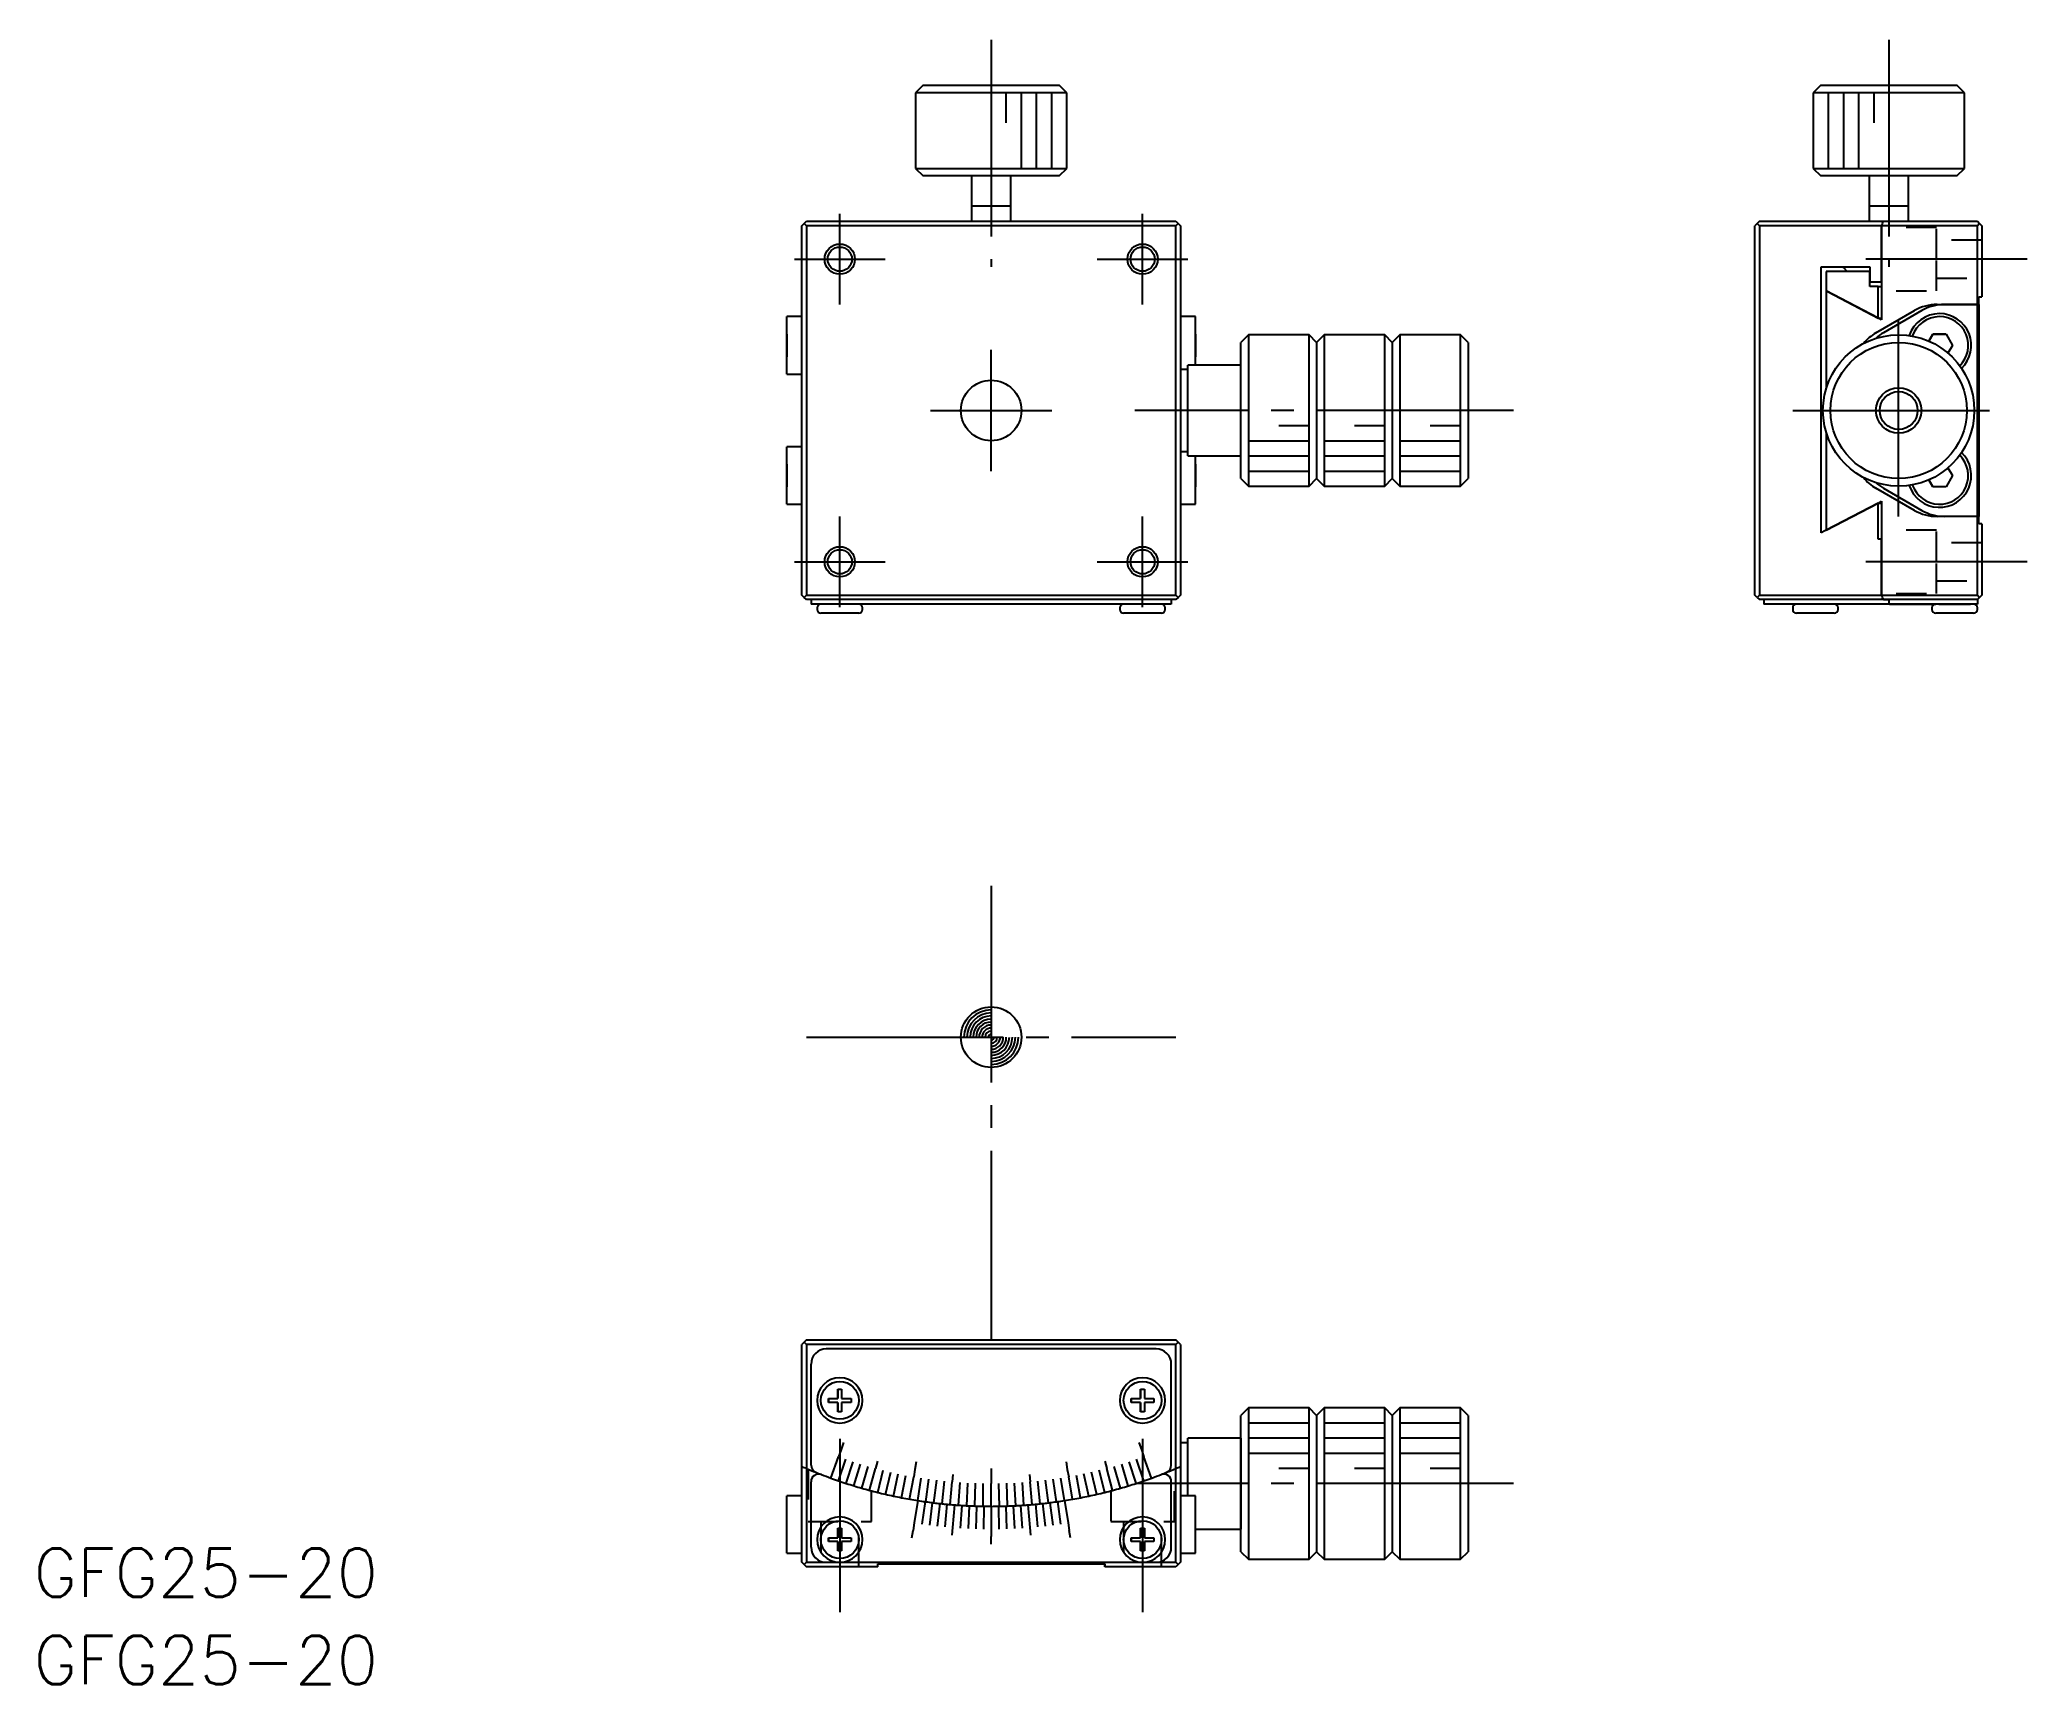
# Model space of a CAD drawing. Extents: x -96 to 36, y 127 to 236.
import ezdxf

# ---------------------------------------------------------------- set-up
doc = ezdxf.new("R2010")
doc.units = 0
doc.linetypes.add('CENTER', pattern=[17.5, 13, -1.5, 1.5, -1.5])
doc.linetypes.add('DASHED', pattern=[3.5, 2, -1.5])
doc.layers.get('0').update_dxf_attribs({"linetype": 'CONTINUOUS'})
doc.layers.add('CENTER', color=1, linetype='CENTER')
doc.styles.get("Standard").update_dxf_attribs({"font": 'txt.shx', "bigfont": '@extfont2.shx'})

msp = doc.modelspace()

# ---------------------------------------------------------------- linework, layer by layer
at = {"color": 7, "linetype": 'CONTINUOUS'}
for p, q in [((-37.3, 232.69), (-37.8, 232.19)), ((-37.3, 232.69), (-28.3, 232.69)), ((-27.8, 232.19), (-28.3, 232.69)), ((22, 232.69), (21.5, 232.19)), ((22, 232.69), (31, 232.69)), ((31.5, 232.19), (31, 232.69)), ((-27.8, 232.19), (-37.8, 232.19)), ((-37.8, 232.19), (-37.8, 227.19)), ((-27.8, 227.19), (-27.8, 232.19)), ((31.5, 232.19), (21.5, 232.19)), ((21.5, 232.19), (21.5, 227.19)), ((31.5, 227.19), (31.5, 232.19)), ((-37.8, 227.19), (-32.8, 227.19)), ((-37.8, 227.19), (-37.3, 226.69)), ((-32.8, 227.19), (-27.8, 227.19)), ((-28.3, 226.69), (-27.8, 227.19)), ((21.5, 227.19), (31.5, 227.19)), ((21.5, 227.19), (22, 226.69)), ((31, 226.69), (31.5, 227.19)), ((-32.8, 226.69), (-37.3, 226.69)), ((-34.1, 226.69), (-34.1, 224.69)), ((-28.3, 226.69), (-32.8, 226.69)), ((-31.5, 224.69), (-31.5, 226.69)), ((31, 226.69), (22, 226.69)), ((25.2, 226.69), (25.2, 224.68)), ((27.8, 224.69), (27.8, 226.69)), ((-31.5, 224.69), (-34.1, 224.69)), ((-34.1, 224.69), (-34.1, 224.68)), ((-34.1, 224.69), (-34.1, 224.69)), ((-34.1, 224.69), (-34.1, 223.69)), ((-31.5, 224.68), (-31.5, 224.69)), ((-31.5, 223.69), (-31.5, 224.69)), ((-31.5, 224.69), (-31.5, 224.69)), ((25.2, 224.69), (25.2, 223.69)), ((27.8, 224.69), (25.2, 224.69)), ((27.8, 224.69), (27.8, 224.69)), ((27.8, 223.69), (27.8, 224.69)), ((27.8, 224.68), (27.8, 224.69)), ((-45.3, 223.39), (-45.15, 223.54)), ((-45.3, 198.99), (-45.3, 223.39)), ((-45.15, 223.54), (-45, 223.69)), ((-45, 223.39), (-45.15, 223.54)), ((-45, 223.69), (-20.6, 223.69)), ((-45, 223.39), (-45, 198.99)), ((-20.6, 223.39), (-45, 223.39)), ((-20.6, 223.69), (-20.45, 223.54)), ((-20.45, 223.54), (-20.6, 223.39)), ((-20.6, 198.99), (-20.6, 223.39)), ((-20.45, 223.54), (-20.3, 223.39)), ((-20.3, 223.39), (-20.3, 198.99)), ((17.8, 223.54), (17.65, 223.39)), ((17.65, 198.99), (17.65, 223.39)), ((17.95, 223.69), (17.8, 223.54)), ((17.8, 223.54), (17.95, 223.39)), ((17.95, 223.69), (26.14, 223.69)), ((26.01, 223.39), (17.95, 223.39)), ((17.95, 223.39), (17.95, 198.99)), ((32.35, 223.39), (26.01, 223.39)), ((26.01, 223.39), (26.01, 219.69)), ((26.01, 219.69), (26.01, 223.39)), ((26.14, 223.69), (32.35, 223.69)), ((32.35, 223.69), (32.5, 223.54)), ((32.5, 223.54), (32.35, 223.39)), ((32.35, 218.19), (32.35, 223.39)), ((32.5, 223.54), (32.65, 223.39)), ((32.65, 223.39), (32.65, 218.69)), ((22.03, 220.69), (25.25, 220.69)), ((22.03, 203.11), (22.03, 220.69)), ((23.44, 220.69), (23.48, 220.65)), ((23.48, 220.65), (23.75, 220.38)), ((25.25, 220.69), (25.25, 220.38)), ((25.25, 220.38), (22.37, 220.38)), ((22.37, 220.38), (22.37, 219.09)), ((25.25, 219.69), (25.25, 220.38)), ((25.25, 220.38), (25.25, 219.69)), ((25.25, 219.38), (25.25, 219.69)), ((25.25, 219.69), (26.01, 219.69)), ((25.8, 219.38), (25.25, 219.38)), ((25.8, 217.3), (25.8, 219.38)), ((25.8, 219.38), (26.01, 219.38)), ((26.01, 219.69), (26.01, 217.19)), ((25.77, 217.32), (22.37, 219.09)), ((22.37, 219.09), (22.45, 219.05)), ((22.37, 219.09), (22.37, 212.65)), ((22.45, 219.05), (25.8, 217.3)), ((29.69, 218.19), (30.18, 218.19)), ((30.18, 218.19), (32.35, 218.19)), ((32.35, 218.19), (30.18, 218.19)), ((32.35, 218.19), (32.45, 218.19)), ((32.35, 204.19), (32.35, 218.19)), ((32.35, 218.19), (32.45, 218.19)), ((32.45, 218.69), (32.65, 218.69)), ((32.45, 218.69), (32.65, 218.69)), ((32.45, 218.19), (32.45, 218.69)), ((32.45, 218.19), (32.45, 204.19)), ((-46.3, 213.59), (-46.3, 217.39)), ((-46.3, 213.59), (-46.3, 217.39)), ((-45.3, 217.39), (-46.3, 217.39)), ((-19.3, 217.39), (-20.3, 217.39)), ((-19.3, 214.19), (-19.3, 217.39)), ((-19.3, 214.19), (-19.3, 217.39)), ((25.65, 216.32), (28.19, 217.79)), ((25.65, 216.32), (28.19, 217.79)), ((25.84, 217.28), (25.77, 217.32)), ((25.8, 217.3), (26.01, 217.3)), ((26.01, 217.19), (25.84, 217.28)), ((28.68, 217.79), (26.15, 216.32)), ((-46.3, 216.24), (-46.3, 215.49)), ((-46.3, 215.49), (-46.3, 216.24)), ((-46.3, 215.49), (-46.3, 214.74)), ((-46.3, 214.74), (-46.3, 215.49)), ((-19.3, 216.24), (-19.3, 215.49)), ((-19.3, 215.49), (-19.3, 216.24)), ((-19.3, 214.74), (-19.3, 215.49)), ((-19.3, 215.49), (-19.3, 214.74)), ((-15.8, 216.19), (-16.3, 215.69)), ((-16.3, 206.69), (-16.3, 215.69)), ((-15.8, 216.19), (-15.8, 206.19)), ((-11.8, 216.19), (-15.8, 216.19)), ((-11.8, 206.19), (-11.8, 216.19)), ((-11.3, 215.69), (-11.8, 216.19)), ((-10.8, 216.19), (-11.3, 215.69)), ((-11.3, 215.69), (-11.3, 211.19)), ((-10.8, 216.19), (-10.8, 211.19)), ((-6.8, 216.19), (-10.8, 216.19)), ((-6.8, 206.19), (-6.8, 216.19)), ((-6.3, 215.69), (-6.8, 216.19)), ((-5.8, 216.19), (-6.3, 215.69)), ((-6.3, 215.69), (-6.3, 211.19)), ((-5.8, 216.19), (-5.8, 211.19)), ((-1.8, 216.19), (-5.8, 216.19)), ((-1.8, 211.19), (-1.8, 216.19)), ((-1.3, 215.69), (-1.8, 216.19)), ((-1.3, 215.69), (-1.3, 211.19)), ((-1.3, 215.69), (-1.3, 212.69)), ((29.14, 215.77), (29.41, 216.24)), ((29.41, 216.24), (29.14, 215.77)), ((29.41, 216.24), (30.28, 216.24)), ((30.28, 216.24), (29.41, 216.24)), ((30.28, 216.24), (30.71, 215.49)), ((30.71, 215.49), (30.41, 214.97)), ((-19.8, 211.04), (-19.8, 214.19)), ((-16.3, 214.19), (-19.8, 214.19)), ((-46.3, 213.59), (-45.3, 213.59)), ((-19.8, 213.89), (-20.3, 213.89)), ((-19.8, 208.45), (-19.8, 211.04)), ((-11.3, 211.19), (-11.3, 206.69)), ((-10.8, 211.19), (-10.8, 206.19)), ((-6.3, 211.19), (-6.3, 206.69)), ((-5.8, 211.19), (-5.8, 206.19)), ((-1.8, 206.19), (-1.8, 211.19)), ((-1.3, 211.19), (-1.3, 206.69)), ((-46.3, 204.99), (-46.3, 208.79)), ((-46.3, 204.99), (-46.3, 208.79)), ((-45.3, 208.79), (-46.3, 208.79)), ((-1.3, 209.69), (-1.3, 206.69)), ((22.37, 209.72), (22.37, 203.28)), ((-46.3, 207.64), (-46.3, 206.89)), ((-46.3, 206.89), (-46.3, 207.64)), ((-20.3, 208.49), (-19.8, 208.49)), ((-19.8, 208.19), (-19.8, 208.45)), ((-19.8, 208.19), (-16.3, 208.19)), ((-19.3, 204.99), (-19.3, 208.19)), ((-19.3, 204.99), (-19.3, 208.19)), ((-19.3, 207.64), (-19.3, 206.89)), ((-19.3, 206.89), (-19.3, 207.64)), ((-46.3, 206.89), (-46.3, 206.14)), ((-46.3, 206.14), (-46.3, 206.89)), ((-19.3, 206.14), (-19.3, 206.89)), ((-19.3, 206.89), (-19.3, 206.14)), ((-16.3, 206.69), (-15.8, 206.19)), ((-15.8, 206.19), (-11.8, 206.19)), ((-11.8, 206.19), (-11.3, 206.69)), ((-11.3, 206.69), (-10.8, 206.19)), ((-10.8, 206.19), (-6.8, 206.19)), ((-6.8, 206.19), (-6.3, 206.69)), ((-6.3, 206.69), (-5.8, 206.19)), ((-5.8, 206.19), (-1.8, 206.19)), ((-1.8, 206.19), (-1.3, 206.69)), ((29.41, 206.14), (29.14, 206.6)), ((29.14, 206.6), (29.41, 206.14)), ((30.71, 206.89), (30.28, 206.14)), ((30.41, 207.4), (30.71, 206.89)), ((-46.3, 204.99), (-45.3, 204.99)), ((-20.3, 204.99), (-19.3, 204.99)), ((22.37, 203.28), (25.8, 205.07)), ((25.8, 205.07), (22.37, 203.28)), ((28.19, 204.59), (25.65, 206.06)), ((25.8, 205.07), (25.88, 205.12)), ((25.8, 202.69), (25.8, 205.07)), ((25.8, 205.07), (26.01, 205.07)), ((25.88, 205.12), (26.01, 205.19)), ((26.01, 205.19), (26.01, 202.69)), ((26.15, 206.05), (28.68, 204.59)), ((26.15, 206.05), (28.68, 204.59)), ((30.28, 206.14), (29.41, 206.14)), ((30.18, 204.19), (29.69, 204.19)), ((32.35, 204.19), (30.18, 204.19)), ((32.35, 204.19), (30.18, 204.19)), ((32.45, 204.19), (32.35, 204.19)), ((32.35, 198.99), (32.35, 204.19)), ((32.45, 203.69), (32.45, 204.19)), ((32.65, 203.69), (32.45, 203.69)), ((32.65, 203.69), (32.65, 198.99)), ((22.28, 203.24), (22.03, 203.11)), ((22.37, 203.28), (22.28, 203.24)), ((26.01, 202.69), (25.8, 202.69)), ((26.01, 202.69), (26.01, 198.99)), ((26.01, 198.99), (26.01, 202.69)), ((-45.15, 198.84), (-45.3, 198.99)), ((-45, 198.99), (-45.15, 198.84)), ((-45, 198.69), (-45.15, 198.84)), ((-45, 198.99), (-20.6, 198.99)), ((-20.6, 198.69), (-45, 198.69)), ((-44.7, 198.69), (-44.7, 198.39)), ((-44.7, 198.69), (-44.7, 198.39)), ((-43.7, 198.39), (-44.7, 198.39)), ((-43.6, 198.39), (-43.7, 198.39)), ((-42, 198.39), (-43.6, 198.39)), ((-23.6, 198.39), (-42, 198.39)), ((-22, 198.39), (-23.6, 198.39)), ((-21.9, 198.39), (-22, 198.39)), ((-20.9, 198.39), (-21.9, 198.39)), ((-20.9, 198.69), (-20.9, 198.39)), ((-20.9, 198.69), (-20.9, 198.39)), ((-20.45, 198.84), (-20.6, 198.99)), ((-20.45, 198.84), (-20.6, 198.69)), ((-20.3, 198.99), (-20.45, 198.84)), ((17.8, 198.84), (17.65, 198.99)), ((17.95, 198.99), (17.8, 198.84)), ((17.8, 198.84), (17.95, 198.69)), ((17.95, 198.99), (26.01, 198.99)), ((26.14, 198.69), (17.95, 198.69)), ((18.25, 198.69), (18.25, 198.39)), ((19.25, 198.39), (18.25, 198.39)), ((20.85, 198.39), (19.25, 198.39)), ((22.45, 198.39), (20.85, 198.39)), ((25.94, 198.39), (22.45, 198.39)), ((26.4, 198.39), (25.94, 198.39)), ((26.01, 198.99), (32.35, 198.99)), ((32.35, 198.69), (26.14, 198.69)), ((26.14, 198.69), (26.51, 198.69)), ((26.51, 198.39), (26.4, 198.39)), ((26.51, 198.69), (26.51, 198.39)), ((27.01, 198.39), (26.51, 198.39)), ((26.54, 198.39), (26.51, 198.39)), ((26.54, 198.39), (28.26, 198.39)), ((31.35, 198.39), (27.01, 198.39)), ((28.26, 198.39), (28.34, 198.39)), ((28.26, 198.39), (28.36, 198.39)), ((28.34, 198.39), (28.4, 198.39)), ((28.34, 198.39), (28.44, 198.39)), ((28.36, 198.39), (28.44, 198.39)), ((28.4, 198.39), (28.46, 198.39)), ((28.4, 198.39), (28.51, 198.39)), ((28.44, 198.39), (28.51, 198.39)), ((28.44, 198.39), (29.59, 198.39)), ((28.46, 198.39), (28.51, 198.39)), ((28.46, 198.39), (28.58, 198.39)), ((28.51, 198.39), (28.55, 198.39)), ((28.51, 198.39), (29.59, 198.39)), ((28.51, 198.39), (29.59, 198.39)), ((28.55, 198.39), (28.58, 198.39)), ((28.58, 198.39), (28.61, 198.39)), ((28.58, 198.39), (28.63, 198.39)), ((28.58, 198.39), (29.59, 198.39)), ((28.61, 198.39), (28.63, 198.39)), ((28.63, 198.39), (28.64, 198.39)), ((28.63, 198.39), (29.6, 198.39)), ((28.63, 198.39), (29.59, 198.39)), ((28.64, 198.39), (28.65, 198.39)), ((29.6, 198.39), (28.65, 198.39)), ((28.67, 198.39), (28.73, 198.39)), ((28.67, 198.39), (29.59, 198.39)), ((28.7, 198.39), (29.6, 198.39)), ((28.7, 198.39), (29.6, 198.39)), ((28.7, 198.39), (29.6, 198.39)), ((28.7, 198.39), (29.6, 198.39)), ((28.7, 198.39), (29.6, 198.39)), ((28.7, 198.39), (29.6, 198.39)), ((28.7, 198.39), (29.6, 198.39)), ((28.7, 198.39), (29.6, 198.39)), ((28.7, 198.39), (29.6, 198.39)), ((28.7, 198.39), (29.6, 198.39)), ((28.7, 198.39), (29.59, 198.39)), ((28.7, 198.39), (29.59, 198.39)), ((28.73, 198.39), (29.59, 198.39)), ((28.73, 198.39), (29.6, 198.39)), ((29.8, 198.39), (29.85, 198.39)), ((29.8, 198.39), (29.85, 198.39)), ((29.8, 198.39), (29.85, 198.39)), ((29.8, 198.39), (31.9, 198.39)), ((32.35, 198.39), (31.35, 198.39)), ((31.85, 198.39), (31.9, 198.39)), ((31.85, 198.39), (31.9, 198.39)), ((32.1, 198.39), (31.85, 198.39)), ((31.85, 198.39), (31.9, 198.39)), ((32.35, 198.39), (32.1, 198.39)), ((32.35, 198.99), (32.5, 198.84)), ((32.5, 198.84), (32.35, 198.69)), ((32.35, 198.69), (32.5, 198.84)), ((32.35, 198.69), (32.35, 198.39)), ((32.65, 198.99), (32.45, 198.79)), ((32.45, 198.79), (32.65, 198.99)), ((32.5, 198.84), (32.65, 198.99)), ((32.65, 198.99), (32.5, 198.84)), ((-44.3, 198.14), (-44.3, 198.04)), ((-42.8, 197.79), (-44.05, 197.79)), ((-41.55, 197.79), (-42.8, 197.79)), ((-41.3, 198.04), (-41.3, 198.14)), ((-24.3, 198.14), (-24.3, 198.04)), ((-22.8, 197.79), (-24.05, 197.79)), ((-21.55, 197.79), (-22.8, 197.79)), ((-21.3, 198.04), (-21.3, 198.14)), ((20.15, 198.14), (20.15, 198.04)), ((22.9, 197.79), (20.4, 197.79)), ((21.52, 197.79), (20.9, 197.79)), ((21.77, 197.79), (21.52, 197.79)), ((22.4, 197.79), (21.77, 197.79)), ((23.15, 198.04), (23.15, 198.14)), ((29.35, 198.14), (29.35, 198.04)), ((32.1, 197.79), (29.6, 197.79)), ((30.72, 197.79), (30.1, 197.79)), ((30.97, 197.79), (30.72, 197.79)), ((31.6, 197.79), (30.97, 197.79)), ((32.35, 198.04), (32.35, 198.14)), ((-45, 149.78), (-45.15, 149.63)), ((-45, 149.78), (-20.6, 149.78)), ((-20.45, 149.63), (-20.6, 149.78)), ((-45.15, 149.63), (-45.3, 149.48)), ((-45.3, 141.41), (-45.3, 149.48)), ((-45, 149.48), (-45.15, 149.63)), ((-20.6, 149.48), (-45, 149.48)), ((-45, 149.48), (-45, 141.28)), ((-21.9, 149.18), (-43.7, 149.18)), ((-20.45, 149.63), (-20.6, 149.48)), ((-20.6, 141.28), (-20.6, 149.48)), ((-20.3, 149.48), (-20.45, 149.63)), ((-20.3, 149.48), (-20.3, 141.41)), ((-44.7, 141.49), (-44.7, 148.18)), ((-20.9, 141.49), (-20.9, 148.18)), ((-43.55, 145.9), (-42.93, 145.9)), ((-43.55, 145.65), (-43.55, 145.9)), ((-43.55, 145.9), (-43.55, 145.65)), ((-42.93, 146.53), (-42.68, 146.53)), ((-42.93, 145.9), (-42.93, 146.53)), ((-42.93, 146.53), (-42.93, 145.9)), ((-42.68, 146.53), (-42.68, 145.9)), ((-42.68, 145.9), (-42.05, 145.9)), ((-42.05, 145.9), (-42.05, 145.65)), ((-23.55, 145.9), (-23.55, 145.65)), ((-23.55, 145.65), (-23.55, 145.9)), ((-23.55, 145.9), (-22.93, 145.9)), ((-22.93, 146.53), (-22.93, 145.9)), ((-22.93, 145.9), (-22.93, 146.53)), ((-22.93, 146.53), (-22.68, 146.53)), ((-22.68, 146.53), (-22.68, 145.9)), ((-22.68, 145.9), (-22.05, 145.9)), ((-22.05, 145.9), (-22.05, 145.65)), ((-42.93, 145.65), (-43.55, 145.65)), ((-42.93, 145.03), (-42.93, 145.65)), ((-42.93, 145.65), (-42.93, 145.03)), ((-42.68, 145.03), (-42.93, 145.03)), ((-42.05, 145.65), (-42.68, 145.65)), ((-42.68, 145.65), (-42.68, 145.03)), ((-22.93, 145.65), (-23.55, 145.65)), ((-22.93, 145.65), (-22.93, 145.03)), ((-22.93, 145.03), (-22.93, 145.65)), ((-22.68, 145.03), (-22.93, 145.03)), ((-22.68, 145.65), (-22.68, 145.03)), ((-22.05, 145.65), (-22.68, 145.65)), ((-15.8, 145.28), (-16.3, 144.78)), ((-16.3, 143.28), (-16.3, 144.78)), ((-16.3, 135.78), (-16.3, 144.78)), ((-11.8, 145.28), (-15.8, 145.28)), ((-15.8, 145.28), (-15.8, 135.28)), ((-11.3, 144.78), (-11.8, 145.28)), ((-11.8, 135.28), (-11.8, 145.28)), ((-10.8, 145.28), (-11.3, 144.78)), ((-11.3, 144.78), (-11.3, 135.78)), ((-6.8, 145.28), (-10.8, 145.28)), ((-10.8, 145.28), (-10.8, 135.28)), ((-6.3, 144.78), (-6.8, 145.28)), ((-6.8, 135.28), (-6.8, 145.28)), ((-5.8, 145.28), (-6.3, 144.78)), ((-6.3, 144.78), (-6.3, 135.78)), ((-1.8, 145.28), (-5.8, 145.28)), ((-5.8, 145.28), (-5.8, 135.28)), ((-1.3, 144.78), (-1.8, 145.28)), ((-1.8, 135.28), (-1.8, 145.28)), ((-1.3, 144.78), (-1.3, 135.78)), ((-19.8, 143.08), (-19.8, 143.28)), ((-19.8, 139.48), (-19.8, 143.28)), ((-16.3, 143.28), (-19.8, 143.28)), ((-16.3, 141.78), (-16.3, 143.28)), ((-16.3, 143.28), (-16.3, 137.28)), ((-19.8, 142.98), (-20.3, 142.98)), ((-45.3, 135.08), (-45.3, 141.41)), ((-45.3, 139.24), (-45.3, 141.41)), ((-45, 141.28), (-45, 135.08)), ((-20.6, 135.08), (-20.6, 141.28)), ((-20.3, 141.41), (-20.3, 135.08)), ((-45.3, 139.48), (-46.3, 139.48)), ((-46.3, 135.68), (-46.3, 139.48)), ((-45.3, 137.74), (-45.3, 139.24)), ((-44.7, 136.08), (-44.7, 140.41)), ((-44.7, 136.08), (-44.7, 140.41)), ((-20.9, 136.08), (-20.9, 140.41)), ((-19.3, 139.48), (-20.3, 139.48)), ((-19.3, 135.68), (-19.3, 139.48)), ((-16.3, 137.28), (-16.3, 138.78)), ((-45.3, 137.25), (-45.3, 137.74)), ((-45.3, 135.08), (-45.3, 137.25)), ((-43.55, 136.7), (-42.93, 136.7)), ((-43.55, 136.45), (-43.55, 136.7)), ((-43.55, 136.7), (-43.55, 136.45)), ((-42.93, 137.33), (-42.68, 137.33)), ((-42.93, 136.7), (-42.93, 137.33)), ((-42.93, 137.33), (-42.93, 136.7)), ((-42.68, 137.33), (-42.68, 136.7)), ((-42.68, 136.7), (-42.05, 136.7)), ((-42.05, 136.7), (-42.05, 136.45)), ((-23.55, 136.7), (-23.55, 136.45)), ((-23.55, 136.45), (-23.55, 136.7)), ((-23.55, 136.7), (-22.93, 136.7)), ((-22.93, 137.33), (-22.93, 136.7)), ((-22.93, 136.7), (-22.93, 137.33)), ((-22.93, 137.33), (-22.68, 137.33)), ((-22.68, 137.33), (-22.68, 136.7)), ((-22.68, 136.7), (-22.05, 136.7)), ((-22.05, 136.7), (-22.05, 136.45)), ((-19.3, 137.28), (-16.3, 137.28)), ((-16.3, 135.78), (-16.3, 137.28)), ((-46.3, 135.68), (-45.3, 135.68)), ((-42.93, 136.45), (-43.55, 136.45)), ((-42.93, 135.83), (-42.93, 136.45)), ((-42.93, 136.45), (-42.93, 135.83)), ((-42.68, 135.83), (-42.93, 135.83)), ((-42.05, 136.45), (-42.68, 136.45)), ((-42.68, 136.45), (-42.68, 135.83)), ((-22.93, 136.45), (-23.55, 136.45)), ((-22.93, 136.45), (-22.93, 135.83)), ((-22.93, 135.83), (-22.93, 136.45)), ((-22.68, 135.83), (-22.93, 135.83)), ((-22.68, 136.45), (-22.68, 135.83)), ((-22.05, 136.45), (-22.68, 136.45)), ((-20.3, 135.68), (-19.3, 135.68)), ((-16.3, 135.78), (-15.8, 135.28)), ((-15.8, 135.28), (-11.8, 135.28)), ((-11.8, 135.28), (-11.3, 135.78)), ((-11.3, 135.78), (-10.8, 135.28)), ((-10.8, 135.28), (-6.8, 135.28)), ((-6.8, 135.28), (-6.3, 135.78)), ((-6.3, 135.78), (-5.8, 135.28)), ((-5.8, 135.28), (-1.8, 135.28)), ((-1.8, 135.28), (-1.3, 135.78)), ((-45.15, 134.93), (-45.3, 135.08)), ((-45.2, 134.98), (-45.3, 135.08)), ((-45.2, 134.98), (-45, 134.78)), ((-45, 135.08), (-45.15, 134.93)), ((-45, 134.78), (-45.15, 134.93)), ((-45, 135.08), (-43.7, 135.08)), ((-40.3, 134.78), (-45, 134.78)), ((-43.7, 135.08), (-42.8, 135.08)), ((-42.8, 135.08), (-22.8, 135.08)), ((-40.3, 134.78), (-40.3, 134.98)), ((-40.3, 134.98), (-25.3, 134.98)), ((-25.3, 134.98), (-25.3, 134.78)), ((-25.3, 134.78), (-25.3, 134.98)), ((-20.6, 134.78), (-25.3, 134.78)), ((-22.8, 135.08), (-21.9, 135.08)), ((-21.9, 135.08), (-20.6, 135.08)), ((-20.45, 134.93), (-20.6, 135.08)), ((-20.45, 134.93), (-20.6, 134.78)), ((-20.3, 135.08), (-20.45, 134.93))]:
    msp.add_line(p, q, dxfattribs=at)
at = {"color": 3, "linetype": 'CONTINUOUS'}
for p, q in [((-31.8, 230.19), (-31.8, 232.19)), ((-30.8, 227.19), (-30.8, 232.19)), ((-29.8, 227.19), (-29.8, 232.19)), ((-28.8, 227.19), (-28.8, 232.19)), ((22.5, 232.19), (22.5, 227.19)), ((23.5, 232.19), (23.5, 227.19)), ((24.5, 232.19), (24.5, 227.19)), ((25.5, 232.19), (25.5, 230.19)), ((-13.8, 210.19), (-11.8, 210.19)), ((-8.8, 210.19), (-6.8, 210.19)), ((-3.8, 210.19), (-1.8, 210.19)), ((-15.8, 209.19), (-11.8, 209.19)), ((-10.8, 209.19), (-6.8, 209.19)), ((-5.8, 209.19), (-1.8, 209.19)), ((-15.8, 208.19), (-11.8, 208.19)), ((-10.8, 208.19), (-6.8, 208.19)), ((-5.8, 208.19), (-1.8, 208.19)), ((-15.8, 207.19), (-11.8, 207.19)), ((-10.8, 207.19), (-6.8, 207.19)), ((-5.8, 207.19), (-1.8, 207.19)), ((-11.8, 144.28), (-15.8, 144.28)), ((-11.8, 143.28), (-15.8, 143.28)), ((-6.8, 144.28), (-10.8, 144.28)), ((-6.8, 143.28), (-10.8, 143.28)), ((-1.8, 144.28), (-5.8, 144.28)), ((-1.8, 143.28), (-5.8, 143.28)), ((-43.4, 140.65), (-42.89, 142.06)), ((-42.72, 142.53), (-42.89, 142.06)), ((-42.89, 140.47), (-42.41, 141.89)), ((-42.55, 143), (-42.72, 142.53)), ((-22.71, 140.47), (-23.2, 141.89)), ((-23.05, 143), (-22.88, 142.53)), ((-22.88, 142.53), (-22.71, 142.06)), ((-22.2, 140.65), (-22.71, 142.06)), ((-11.8, 142.28), (-15.8, 142.28)), ((-6.8, 142.28), (-10.8, 142.28)), ((-1.8, 142.28), (-5.8, 142.28)), ((-42.38, 140.3), (-41.92, 141.72)), ((-41.87, 140.13), (-41.43, 141.57)), ((-41.35, 139.98), (-40.93, 141.42)), ((-40.83, 139.84), (-40.44, 141.28)), ((-40.31, 141.77), (-40.44, 141.28)), ((-40.3, 139.7), (-39.94, 141.16)), ((-39.78, 139.57), (-39.44, 141.04)), ((-39.25, 139.46), (-38.94, 140.92)), ((-38.72, 139.35), (-38.43, 140.82)), ((-38.19, 139.25), (-37.92, 140.73)), ((-37.84, 141.22), (-37.92, 140.73)), ((-37.75, 141.71), (-37.84, 141.22)), ((-37.65, 139.16), (-37.42, 140.64)), ((-37.12, 139.08), (-36.91, 140.57)), ((-36.58, 139.01), (-36.4, 140.5)), ((-35.33, 140.89), (-35.37, 140.39)), ((-32.8, 141.28), (-32.8, 140.78)), ((-32.8, 140.78), (-32.8, 140.28)), ((-30.27, 140.89), (-30.23, 140.39)), ((-29.02, 139.01), (-29.21, 140.5)), ((-28.49, 139.08), (-28.7, 140.57)), ((-27.95, 139.16), (-28.19, 140.64)), ((-27.85, 141.71), (-27.77, 141.22)), ((-27.77, 141.22), (-27.68, 140.73)), ((-27.42, 139.25), (-27.68, 140.73)), ((-26.89, 139.35), (-27.17, 140.82)), ((-26.36, 139.46), (-26.67, 140.92)), ((-25.83, 139.57), (-26.17, 141.04)), ((-25.3, 139.7), (-25.67, 141.16)), ((-25.3, 141.77), (-25.17, 141.28)), ((-24.78, 139.84), (-25.17, 141.28)), ((-24.26, 139.98), (-24.67, 141.42)), ((-23.74, 140.13), (-24.18, 141.57)), ((-23.22, 140.3), (-23.69, 141.72)), ((-11.8, 141.28), (-13.8, 141.28)), ((-6.8, 141.28), (-8.8, 141.28)), ((-1.8, 141.28), (-3.8, 141.28)), ((-36.04, 138.95), (-35.89, 140.44)), ((-35.5, 138.9), (-35.37, 140.39)), ((-34.96, 138.85), (-34.86, 140.35)), ((-34.42, 138.82), (-34.35, 140.32)), ((-33.88, 138.8), (-33.83, 140.3)), ((-33.34, 138.78), (-33.32, 140.28)), ((-32.8, 138.78), (-32.8, 140.28)), ((-32.26, 138.78), (-32.29, 140.28)), ((-31.72, 138.8), (-31.77, 140.3)), ((-31.18, 138.82), (-31.26, 140.32)), ((-30.64, 138.85), (-30.74, 140.35)), ((-30.1, 138.9), (-30.23, 140.39)), ((-29.56, 138.95), (-29.72, 140.44)), ((-37.65, 139.16), (-37.89, 137.68)), ((-37.17, 139.09), (-37.38, 137.6)), ((-36.69, 139.02), (-36.88, 137.54)), ((-36.2, 138.97), (-36.37, 137.48)), ((-35.72, 138.92), (-35.86, 137.42)), ((-35.23, 138.87), (-35.35, 137.38)), ((-34.75, 138.84), (-34.84, 137.34)), ((-34.26, 138.81), (-34.33, 137.32)), ((-33.78, 138.79), (-33.82, 137.3)), ((-33.29, 138.78), (-33.31, 137.28)), ((-32.8, 138.78), (-32.8, 137.28)), ((-32.32, 138.78), (-32.29, 137.28)), ((-31.83, 138.79), (-31.78, 137.3)), ((-31.34, 138.81), (-31.27, 137.32)), ((-30.86, 138.84), (-30.76, 137.34)), ((-30.37, 138.87), (-30.25, 137.38)), ((-29.88, 138.92), (-29.74, 137.42)), ((-29.4, 138.97), (-29.24, 137.48)), ((-28.92, 139.02), (-28.73, 137.54)), ((-28.43, 139.09), (-28.22, 137.6)), ((-27.95, 139.16), (-27.72, 137.68)), ((-38.04, 136.69), (-37.96, 137.19)), ((-37.89, 137.68), (-37.96, 137.19)), ((-35.35, 137.38), (-35.39, 136.88)), ((-32.8, 137.28), (-32.8, 136.78)), ((-32.8, 136.28), (-32.8, 136.78)), ((-30.25, 137.38), (-30.21, 136.88)), ((-27.72, 137.68), (-27.64, 137.19)), ((-27.56, 136.69), (-27.64, 137.19))]:
    msp.add_line(p, q, dxfattribs=at)
at = {"color": 3, "linetype": 'DASHED'}
for p, q in [((29.65, 223.29), (26.99, 223.29)), ((29.65, 221.19), (29.65, 223.29)), ((32.65, 222.44), (29.65, 222.44)), ((29.65, 219.09), (29.65, 221.19)), ((29.65, 219.94), (32.65, 219.94)), ((26.99, 219.09), (29.65, 219.09)), ((29.65, 203.29), (26.99, 203.29)), ((29.65, 201.19), (29.65, 203.29)), ((32.65, 202.44), (29.65, 202.44)), ((29.65, 199.09), (29.65, 201.19)), ((29.65, 199.94), (32.65, 199.94)), ((26.99, 199.09), (29.65, 199.09)), ((-44.9, 141.24), (-44.9, 137.78)), ((-20.7, 137.78), (-20.7, 141.24)), ((-40.7, 137.78), (-40.7, 139.8)), ((-24.9, 139.8), (-24.9, 137.78)), ((-44.9, 137.78), (-40.7, 137.78)), ((-44.05, 137.78), (-44.05, 134.78)), ((-41.55, 134.78), (-41.55, 137.78)), ((-24.9, 137.78), (-20.7, 137.78)), ((-24.05, 137.78), (-24.05, 134.78)), ((-21.55, 134.78), (-21.55, 137.78))]:
    msp.add_line(p, q, dxfattribs=at)
at = {"color": 3, "linetype": 'CONTINUOUS'}
for centre, radius in [((-42.8, 221.19), 1), ((-22.8, 221.19), 1), ((27.15, 211.19), 1.5), ((-42.8, 201.19), 1), ((-22.8, 201.19), 1), ((-42.8, 145.78), 1.25), ((-22.8, 145.78), 1.25), ((-42.8, 136.58), 1.25), ((-22.8, 136.58), 1.25)]:
    msp.add_circle(centre, radius, dxfattribs=at)
at = {"color": 7, "linetype": 'CONTINUOUS'}
for centre, radius in [((-42.8, 221.19), 0.8), ((-22.8, 221.19), 0.8), ((27.15, 211.19), 5), ((27.15, 211.19), 4.5), ((-32.8, 211.19), 2), ((27.15, 211.19), 1.25), ((-42.8, 201.19), 0.8), ((-22.8, 201.19), 0.8), ((-32.8, 169.78), 2)]:
    msp.add_circle(centre, radius, dxfattribs=at)
for centre, radius, start, end in [((-2.35, 235.89), 31, 336.22, 336.8245), ((-2.35, 235.89), 31, 336.22, 336.8245), ((29.69, 215.19), 3, 90, 120), ((30.18, 215.19), 3, 90, 120), ((29.85, 215.49), 2.1, 90, 161.9608), ((29.85, 215.49), 1.9, 90, 161.0267), ((29.85, 215.49), 2.1, 313.7892, 90), ((29.85, 215.49), 1.9, 314.7233, 90), ((27.15, 213.72), 3, 120, 140.9281), ((27.65, 213.73), 3, 120, 132.0604), ((29.85, 206.89), 2.1, 198.0392, 46.2108), ((29.85, 206.89), 1.9, 198.9733, 45.2767), ((27.15, 208.65), 3, 219.0719, 240), ((27.65, 208.65), 3, 227.9396, 240), ((29.69, 207.19), 3, 240, 270), ((30.18, 207.19), 3, 240, 270), ((-44.05, 198.14), 0.25, 90, 180), ((-41.55, 198.14), 0.25, 0, 90), ((-24.05, 198.14), 0.25, 90, 180), ((-21.55, 198.14), 0.25, 0, 90), ((20.4, 198.14), 0.25, 90, 180), ((22.9, 198.14), 0.25, 0, 90), ((-2.35, 186.49), 31, 23.1755, 23.78), ((-2.35, 186.49), 31, 23.1755, 23.78), ((29.6, 198.14), 0.25, 90, 180), ((32.1, 198.14), 0.25, 0, 90), ((-44.05, 198.04), 0.25, 180, 270), ((-41.55, 198.04), 0.25, 270, 0), ((-24.05, 198.04), 0.25, 180, 270), ((-21.55, 198.04), 0.25, 270, 0), ((20.4, 198.04), 0.25, 180, 270), ((22.9, 198.04), 0.25, 270, 0), ((29.6, 198.04), 0.25, 180, 270), ((32.1, 198.04), 0.25, 270, 0), ((-32.8, 169.78), 1.8, 90, 180), ((-32.8, 169.78), 1.6, 90, 180), ((-32.8, 169.78), 1.4, 90, 180), ((-32.8, 169.78), 1.2, 90, 180), ((-32.8, 169.78), 1, 90, 180), ((-32.8, 169.78), 0.8, 89.9998, 180.0001), ((-32.8, 169.78), 0.6, 89.9999, 180), ((-32.8, 169.78), 0.4, 90, 180), ((-32.8, 169.78), 0.2, 90, 180), ((-32.8, 169.78), 1.2, 270, 360), ((-32.8, 169.78), 1.8, 270, 0), ((-32.8, 169.78), 1.6, 270, 0), ((-32.8, 169.78), 1.4, 270, 360), ((-32.8, 169.78), 1, 270, 360), ((-32.8, 169.78), 0.6, 269.9999, 0), ((-32.8, 169.78), 0.4, 270, 0), ((-32.8, 169.78), 0.2, 270, 0), ((-32.8, 169.78), 0.8, 270.0002, 359.9999), ((-43.7, 148.18), 1, 90, 180), ((-21.9, 148.18), 1, 0, 90), ((-42.8, 145.78), 1.5, 90, 0), ((-42.8, 145.78), 1.5, 0, 90), ((-22.8, 145.78), 1.5, 90, 0), ((-22.8, 145.78), 1.5, 0, 90), ((-32.8, 169.78), 31, 246.22, 246.8245), ((-32.8, 169.78), 31, 246.22, 246.8245), ((-32.8, 169.78), 31, 246.8245, 248.0517), ((-32.8, 169.78), 31, 246.8245, 248.0517), ((-44.2, 141.49), 0.5, 180, 248.0517), ((-44.2, 140.41), 0.5, 68.7828, 180), ((-32.8, 169.78), 31, 248.0517, 248.7828), ((-32.8, 169.78), 31, 248.7828, 250), ((-32.8, 169.78), 31, 248.7828, 250), ((-32.8, 169.78), 31, 250, 251), ((-32.8, 169.78), 31, 250, 251), ((-32.8, 169.78), 31, 289, 290), ((-32.8, 169.78), 31, 289, 290), ((-32.8, 169.78), 31, 290, 291.2172), ((-32.8, 169.78), 31, 290, 291.2172), ((-32.8, 169.78), 31, 291.2172, 291.9483), ((-21.4, 140.41), 0.5, 0, 111.2172), ((-21.4, 141.49), 0.5, 291.9483, 0), ((-32.8, 169.78), 31, 291.9483, 293.1755), ((-32.8, 169.78), 31, 291.9483, 293.1755), ((-32.8, 169.78), 31, 293.1755, 293.78), ((-32.8, 169.78), 31, 293.1755, 293.78), ((-32.8, 169.78), 31, 251, 252), ((-32.8, 169.78), 31, 251, 252), ((-32.8, 169.78), 31, 252, 253), ((-32.8, 169.78), 31, 252, 253), ((-32.8, 169.78), 31, 253, 254), ((-32.8, 169.78), 31, 253, 254), ((-32.8, 169.78), 31, 254, 255), ((-32.8, 169.78), 31, 254, 255), ((-32.8, 169.78), 31, 255, 256), ((-32.8, 169.78), 31, 255, 256), ((-32.8, 169.78), 31, 256, 257), ((-32.8, 169.78), 31, 256, 257), ((-32.8, 169.78), 31, 257, 258), ((-32.8, 169.78), 31, 257, 258), ((-32.8, 169.78), 31, 258, 259), ((-32.8, 169.78), 31, 258, 259), ((-32.8, 169.78), 31, 259, 260), ((-32.8, 169.78), 31, 259, 260), ((-32.8, 169.78), 31, 260, 261), ((-32.8, 169.78), 31, 260, 261), ((-32.8, 169.78), 31, 279, 280), ((-32.8, 169.78), 31, 279, 280), ((-32.8, 169.78), 31, 280, 281), ((-32.8, 169.78), 31, 280, 281), ((-32.8, 169.78), 31, 281, 282), ((-32.8, 169.78), 31, 281, 282), ((-32.8, 169.78), 31, 282, 283), ((-32.8, 169.78), 31, 282, 283), ((-32.8, 169.78), 31, 283, 284), ((-32.8, 169.78), 31, 283, 284), ((-32.8, 169.78), 31, 284, 285), ((-32.8, 169.78), 31, 284, 285), ((-32.8, 169.78), 31, 285, 286), ((-32.8, 169.78), 31, 285, 286), ((-32.8, 169.78), 31, 286, 287), ((-32.8, 169.78), 31, 286, 287), ((-32.8, 169.78), 31, 287, 288), ((-32.8, 169.78), 31, 287, 288), ((-32.8, 169.78), 31, 288, 289), ((-32.8, 169.78), 31, 288, 289), ((-42.8, 136.58), 1.5, 90, 0), ((-42.8, 136.58), 1.5, 0, 90), ((-32.8, 169.78), 31, 261, 261.9), ((-32.8, 169.78), 31, 261, 261.9), ((-32.8, 169.78), 31, 261.9, 262), ((-32.8, 169.78), 31, 261.9, 262), ((-32.8, 169.78), 31, 262, 262.8), ((-32.8, 169.78), 31, 262, 262.8), ((-32.8, 169.78), 31, 262.8, 263), ((-32.8, 169.78), 31, 262.8, 263), ((-32.8, 169.78), 31, 263, 263.7), ((-32.8, 169.78), 31, 263, 263.7), ((-32.8, 169.78), 31, 263.7, 264), ((-32.8, 169.78), 31, 263.7, 264), ((-32.8, 169.78), 31, 264, 264.6), ((-32.8, 169.78), 31, 264, 264.6), ((-32.8, 169.78), 31, 264.6, 265), ((-32.8, 169.78), 31, 264.6, 265), ((-32.8, 169.78), 31, 265, 265.5), ((-32.8, 169.78), 31, 265, 265.5), ((-32.8, 169.78), 31, 265.5, 266), ((-32.8, 169.78), 31, 265.5, 266), ((-32.8, 169.78), 31, 266, 266.4), ((-32.8, 169.78), 31, 266, 266.4), ((-32.8, 169.78), 31, 266.4, 267), ((-32.8, 169.78), 31, 266.4, 267), ((-32.8, 169.78), 31, 267, 267.3), ((-32.8, 169.78), 31, 267, 267.3), ((-32.8, 169.78), 31, 267.3, 268), ((-32.8, 169.78), 31, 267.3, 268), ((-32.8, 169.78), 31, 268, 268.2), ((-32.8, 169.78), 31, 268, 268.2), ((-32.8, 169.78), 31, 268.2, 269), ((-32.8, 169.78), 31, 268.2, 269), ((-32.8, 169.78), 31, 269, 269.1), ((-32.8, 169.78), 31, 269, 269.1), ((-32.8, 169.78), 31, 269.1, 270), ((-32.8, 169.78), 31, 269.1, 270), ((-32.8, 169.78), 31, 270, 270.9), ((-32.8, 169.78), 31, 270, 270.9), ((-32.8, 169.78), 31, 270.9, 271), ((-32.8, 169.78), 31, 270.9, 271), ((-32.8, 169.78), 31, 271, 271.8), ((-32.8, 169.78), 31, 271, 271.8), ((-32.8, 169.78), 31, 271.8, 272), ((-32.8, 169.78), 31, 271.8, 272), ((-32.8, 169.78), 31, 272, 272.7), ((-32.8, 169.78), 31, 272, 272.7), ((-32.8, 169.78), 31, 272.7, 273), ((-32.8, 169.78), 31, 272.7, 273), ((-32.8, 169.78), 31, 273, 273.6), ((-32.8, 169.78), 31, 273, 273.6), ((-32.8, 169.78), 31, 273.6, 274), ((-32.8, 169.78), 31, 273.6, 274), ((-32.8, 169.78), 31, 274, 274.5), ((-32.8, 169.78), 31, 274, 274.5), ((-32.8, 169.78), 31, 274.5, 275), ((-32.8, 169.78), 31, 274.5, 275), ((-32.8, 169.78), 31, 275, 275.4), ((-32.8, 169.78), 31, 275, 275.4), ((-32.8, 169.78), 31, 275.4, 276), ((-32.8, 169.78), 31, 275.4, 276), ((-32.8, 169.78), 31, 276, 276.3), ((-32.8, 169.78), 31, 276, 276.3), ((-32.8, 169.78), 31, 276.3, 277), ((-32.8, 169.78), 31, 276.3, 277), ((-32.8, 169.78), 31, 277, 277.2), ((-32.8, 169.78), 31, 277, 277.2), ((-32.8, 169.78), 31, 277.2, 278), ((-32.8, 169.78), 31, 277.2, 278), ((-32.8, 169.78), 31, 278, 278.1), ((-32.8, 169.78), 31, 278, 278.1), ((-32.8, 169.78), 31, 278.1, 279), ((-32.8, 169.78), 31, 278.1, 279), ((-22.8, 136.58), 1.5, 90, 0), ((-22.8, 136.58), 1.5, 0, 90), ((-43.7, 136.08), 1, 180, 270), ((-21.9, 136.08), 1, 270, 0)]:
    msp.add_arc(centre, radius, start, end, dxfattribs=at)
at = {"layer": 'CENTER', "color": 1, "linetype": 'CENTER'}
for p, q in [((-32.8, 235.69), (-32.8, 220.69)), ((26.5, 235.69), (26.5, 220.69)), ((-42.8, 218.19), (-42.8, 224.19)), ((-22.8, 218.19), (-22.8, 224.19)), ((-45.8, 221.19), (-39.8, 221.19)), ((-25.8, 221.19), (-19.8, 221.19)), ((35.65, 221.19), (24.99, 221.19)), ((27.15, 204.19), (27.15, 218.19)), ((-32.8, 207.19), (-32.8, 215.19)), ((-36.8, 211.19), (-28.8, 211.19)), ((1.7, 211.19), (-23.3, 211.19)), ((20.15, 211.19), (34.15, 211.19)), ((31.92, 209.69), (31.92, 209.69)), ((-42.8, 198.19), (-42.8, 204.19)), ((-22.8, 198.19), (-22.8, 204.19)), ((-45.8, 201.19), (-39.8, 201.19)), ((-25.8, 201.19), (-19.8, 201.19)), ((35.65, 201.19), (24.99, 201.19)), ((-32.8, 179.78), (-32.8, 149.78)), ((-45, 169.78), (-20.6, 169.78)), ((-42.8, 143.24), (-42.8, 131.78)), ((-22.8, 143.24), (-22.8, 131.78)), ((1.7, 140.28), (-23.3, 140.28))]:
    msp.add_line(p, q, dxfattribs=at)

# ---------------------------------------------------------------- texts
at = {"color": 7}
for p in [(-96.07, 132.8), (-96.07, 127.02)]:
    msp.add_text('GFG25-20', height=3.2, dxfattribs=at).set_placement(p)

doc.saveas('drawing.dxf')
